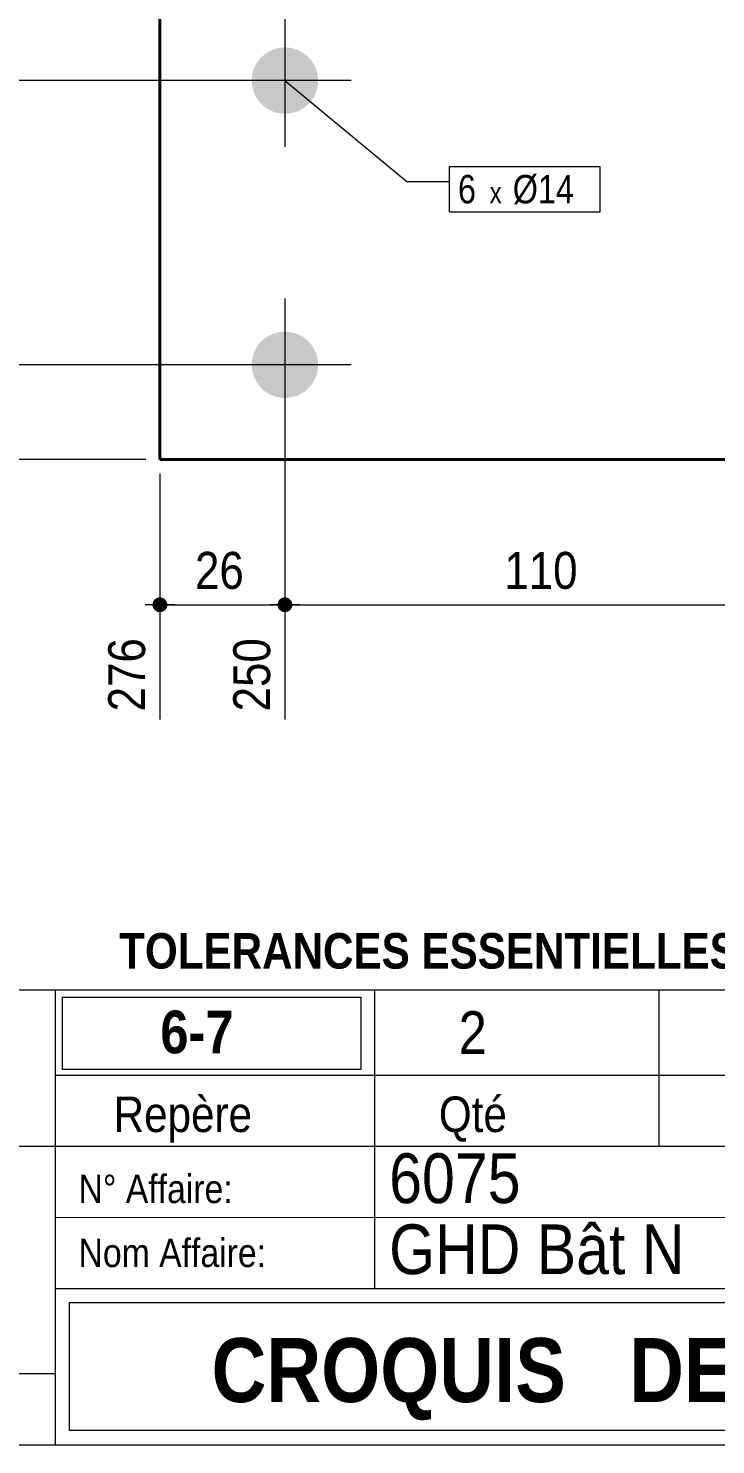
# Model space of a CAD drawing. Header units: millimetres. Extents: x 2 to 287, y 5 to 195.
# Drawn here: x 90.1 to 138.5, y 5 to 104.7 of the extents above; entities that cross this region are included whole.
import ezdxf

# ---------------------------------------------------------------- set-up
doc = ezdxf.new("R2010")
doc.units = ezdxf.units.MM
for name, color, linetype, lineweight in [('Autre type objet', 1, 'Continuous', 0), ('Boulon', 7, 'Continuous', 0), ('Cotation', 7, 'Continuous', 0), ('Désignation boulon', 3, 'Continuous', 0), ('Feuille dessin', 5, 'Continuous', 0), ('Piece', 2, 'Continuous', 0)]:
    doc.layers.add(name, color=color, linetype=linetype, lineweight=lineweight)
doc.styles.add('ARIAL', font='ARIAL.TTF')
doc.styles.add('ARIAL_BOLD', font='ARIALBD.TTF')
doc.styles.add('ARIAL_NARROW', font='ARIAL.TTF')
doc.styles.add('COMIC_SANS_MS', font='COMIC.TTF')

# ---------------------------------------------------------------- blocks, each defined once
blk = doc.blocks.new('*A2')
at = {"layer": 'Boulon'}
for points in [[(105.832, 101.045), (105.835, 101.102), (105.838, 101.159), (105.843, 101.216), (105.849, 101.273), (105.857, 101.33), (105.866, 101.386), (105.877, 101.443), (105.888, 101.499), (105.902, 101.554), (105.916, 101.61), (105.932, 101.665), (105.95, 101.719), (105.968, 101.774), (105.988, 101.827), (106.009, 101.88), (106.032, 101.933), (106.056, 101.985), (106.081, 102.037), (106.107, 102.087), (106.135, 102.138), (106.164, 102.187), (106.194, 102.236), (106.225, 102.284), (106.257, 102.331), (106.291, 102.377), (106.326, 102.423), (106.361, 102.468), (106.398, 102.512), (106.436, 102.554), (106.475, 102.596), (106.515, 102.637), (106.556, 102.677), (106.598, 102.716), (106.641, 102.754), (106.685, 102.791), (106.73, 102.827), (106.775, 102.862), (106.822, 102.895), (106.869, 102.928), (106.917, 102.959), (106.966, 102.989), (107.015, 103.018), (107.065, 103.045), (107.116, 103.072), (107.167, 103.097), (107.22, 103.121), (107.272, 103.143), (107.325, 103.164), (107.379, 103.184), (107.433, 103.203), (107.488, 103.22), (107.543, 103.236), (107.598, 103.251), (107.654, 103.264), (107.71, 103.276), (107.766, 103.286), (107.823, 103.296), (107.879, 103.303), (107.936, 103.31), (107.993, 103.315), (108.051, 103.318), (108.108, 103.32), (108.165, 103.321), (108.222, 103.32), (108.28, 103.318), (108.337, 103.315), (108.394, 103.31), (108.451, 103.303), (108.507, 103.296), (108.564, 103.286), (108.62, 103.276), (108.676, 103.264), (108.732, 103.251), (108.787, 103.236), (108.842, 103.22), (108.897, 103.203), (108.951, 103.184), (109.005, 103.164), (109.058, 103.143), (109.111, 103.121), (109.163, 103.097), (109.214, 103.072), (109.265, 103.045), (109.315, 103.018), (109.365, 102.989), (109.413, 102.959), (109.461, 102.928), (109.509, 102.895), (109.555, 102.862), (109.601, 102.827), (109.645, 102.791), (109.689, 102.754), (109.732, 102.716), (109.774, 102.677), (109.815, 102.637), (109.855, 102.596), (109.894, 102.554), (109.932, 102.512), (109.969, 102.468), (110.005, 102.423), (110.039, 102.377), (110.073, 102.331), (110.105, 102.284), (110.136, 102.236), (110.166, 102.187), (110.195, 102.138), (110.223, 102.087), (110.249, 102.037), (110.274, 101.985), (110.298, 101.933), (110.321, 101.88), (110.342, 101.827), (110.362, 101.774), (110.381, 101.719), (110.398, 101.665), (110.414, 101.61), (110.428, 101.554), (110.442, 101.499), (110.454, 101.443), (110.464, 101.386), (110.473, 101.33), (110.481, 101.273), (110.487, 101.216), (110.492, 101.159), (110.496, 101.102), (110.498, 101.045), (110.498, 100.987), (110.498, 100.93), (110.496, 100.873), (110.492, 100.816), (110.487, 100.759), (110.481, 100.702), (110.473, 100.645), (110.464, 100.589), (110.454, 100.532), (110.442, 100.476), (110.428, 100.421), (110.414, 100.365), (110.398, 100.31), (110.381, 100.256), (110.362, 100.201), (110.342, 100.148), (110.321, 100.095), (110.298, 100.042), (110.274, 99.99), (110.249, 99.938), (110.223, 99.888), (110.195, 99.837), (110.166, 99.788), (110.136, 99.739), (110.105, 99.691), (110.073, 99.644), (110.039, 99.598), (110.005, 99.552), (109.969, 99.507), (109.932, 99.463), (109.894, 99.421), (109.855, 99.379), (109.815, 99.338), (109.774, 99.298), (109.732, 99.259), (109.689, 99.221), (109.645, 99.184), (109.601, 99.148), (109.555, 99.113), (109.509, 99.08), (109.461, 99.047), (109.413, 99.016), (109.365, 98.986), (109.315, 98.957), (109.265, 98.93), (109.214, 98.903), (109.163, 98.878), (109.111, 98.854), (109.058, 98.832), (109.005, 98.811), (108.951, 98.791), (108.897, 98.772), (108.842, 98.755), (108.787, 98.739), (108.732, 98.724), (108.676, 98.711), (108.62, 98.699), (108.564, 98.689), (108.507, 98.679), (108.451, 98.672), (108.394, 98.665), (108.337, 98.66), (108.28, 98.657), (108.222, 98.655), (108.165, 98.654), (108.108, 98.655), (108.051, 98.657), (107.993, 98.66), (107.936, 98.665), (107.879, 98.672), (107.823, 98.679), (107.766, 98.689), (107.71, 98.699), (107.654, 98.711), (107.598, 98.724), (107.543, 98.739), (107.488, 98.755), (107.433, 98.772), (107.379, 98.791), (107.325, 98.811), (107.272, 98.832), (107.22, 98.854), (107.167, 98.878), (107.116, 98.903), (107.065, 98.93), (107.015, 98.957), (106.966, 98.986), (106.917, 99.016), (106.869, 99.047), (106.822, 99.08), (106.775, 99.113), (106.73, 99.148), (106.685, 99.184), (106.641, 99.221), (106.598, 99.259), (106.556, 99.298), (106.515, 99.338), (106.475, 99.379), (106.436, 99.421), (106.398, 99.463), (106.361, 99.507), (106.326, 99.552), (106.291, 99.598), (106.257, 99.644), (106.225, 99.691), (106.194, 99.739), (106.164, 99.788), (106.135, 99.837), (106.107, 99.888), (106.081, 99.938), (106.056, 99.99), (106.032, 100.042), (106.009, 100.095), (105.988, 100.148), (105.968, 100.201), (105.95, 100.256), (105.932, 100.31), (105.916, 100.365), (105.902, 100.421), (105.888, 100.476), (105.877, 100.532), (105.866, 100.589), (105.857, 100.645), (105.849, 100.702), (105.843, 100.759), (105.838, 100.816), (105.835, 100.873), (105.832, 100.93), (105.832, 100.987)], [(105.832, 81.045), (105.835, 81.102), (105.838, 81.159), (105.843, 81.216), (105.849, 81.273), (105.857, 81.33), (105.866, 81.386), (105.877, 81.443), (105.888, 81.499), (105.902, 81.554), (105.916, 81.61), (105.932, 81.665), (105.95, 81.719), (105.968, 81.774), (105.988, 81.827), (106.009, 81.88), (106.032, 81.933), (106.056, 81.985), (106.081, 82.037), (106.107, 82.087), (106.135, 82.138), (106.164, 82.187), (106.194, 82.236), (106.225, 82.284), (106.257, 82.331), (106.291, 82.377), (106.326, 82.423), (106.361, 82.468), (106.398, 82.512), (106.436, 82.554), (106.475, 82.596), (106.515, 82.637), (106.556, 82.677), (106.598, 82.716), (106.641, 82.754), (106.685, 82.791), (106.73, 82.827), (106.775, 82.862), (106.822, 82.895), (106.869, 82.928), (106.917, 82.959), (106.966, 82.989), (107.015, 83.018), (107.065, 83.045), (107.116, 83.072), (107.167, 83.097), (107.22, 83.121), (107.272, 83.143), (107.325, 83.164), (107.379, 83.184), (107.433, 83.203), (107.488, 83.22), (107.543, 83.236), (107.598, 83.251), (107.654, 83.264), (107.71, 83.276), (107.766, 83.286), (107.823, 83.296), (107.879, 83.303), (107.936, 83.31), (107.993, 83.315), (108.051, 83.318), (108.108, 83.32), (108.165, 83.321), (108.222, 83.32), (108.28, 83.318), (108.337, 83.315), (108.394, 83.31), (108.451, 83.303), (108.507, 83.296), (108.564, 83.286), (108.62, 83.276), (108.676, 83.264), (108.732, 83.251), (108.787, 83.236), (108.842, 83.22), (108.897, 83.203), (108.951, 83.184), (109.005, 83.164), (109.058, 83.143), (109.111, 83.121), (109.163, 83.097), (109.214, 83.072), (109.265, 83.045), (109.315, 83.018), (109.365, 82.989), (109.413, 82.959), (109.461, 82.928), (109.509, 82.895), (109.555, 82.862), (109.601, 82.827), (109.645, 82.791), (109.689, 82.754), (109.732, 82.716), (109.774, 82.677), (109.815, 82.637), (109.855, 82.596), (109.894, 82.554), (109.932, 82.512), (109.969, 82.468), (110.005, 82.423), (110.039, 82.377), (110.073, 82.331), (110.105, 82.284), (110.136, 82.236), (110.166, 82.187), (110.195, 82.138), (110.223, 82.087), (110.249, 82.037), (110.274, 81.985), (110.298, 81.933), (110.321, 81.88), (110.342, 81.827), (110.362, 81.774), (110.381, 81.719), (110.398, 81.665), (110.414, 81.61), (110.428, 81.554), (110.442, 81.499), (110.454, 81.443), (110.464, 81.386), (110.473, 81.33), (110.481, 81.273), (110.487, 81.216), (110.492, 81.159), (110.496, 81.102), (110.498, 81.045), (110.498, 80.987), (110.498, 80.93), (110.496, 80.873), (110.492, 80.816), (110.487, 80.759), (110.481, 80.702), (110.473, 80.645), (110.464, 80.589), (110.454, 80.532), (110.442, 80.476), (110.428, 80.421), (110.414, 80.365), (110.398, 80.31), (110.381, 80.256), (110.362, 80.201), (110.342, 80.148), (110.321, 80.095), (110.298, 80.042), (110.274, 79.99), (110.249, 79.938), (110.223, 79.888), (110.195, 79.837), (110.166, 79.788), (110.136, 79.739), (110.105, 79.691), (110.073, 79.644), (110.039, 79.598), (110.005, 79.552), (109.969, 79.507), (109.932, 79.463), (109.894, 79.421), (109.855, 79.379), (109.815, 79.338), (109.774, 79.298), (109.732, 79.259), (109.689, 79.221), (109.645, 79.184), (109.601, 79.148), (109.555, 79.113), (109.509, 79.08), (109.461, 79.047), (109.413, 79.016), (109.365, 78.986), (109.315, 78.957), (109.265, 78.93), (109.214, 78.903), (109.163, 78.878), (109.111, 78.854), (109.058, 78.832), (109.005, 78.811), (108.951, 78.791), (108.897, 78.772), (108.842, 78.755), (108.787, 78.739), (108.732, 78.724), (108.676, 78.711), (108.62, 78.699), (108.564, 78.689), (108.507, 78.679), (108.451, 78.672), (108.394, 78.665), (108.337, 78.66), (108.28, 78.657), (108.222, 78.655), (108.165, 78.654), (108.108, 78.655), (108.051, 78.657), (107.993, 78.66), (107.936, 78.665), (107.879, 78.672), (107.823, 78.679), (107.766, 78.689), (107.71, 78.699), (107.654, 78.711), (107.598, 78.724), (107.543, 78.739), (107.488, 78.755), (107.433, 78.772), (107.379, 78.791), (107.325, 78.811), (107.272, 78.832), (107.22, 78.854), (107.167, 78.878), (107.116, 78.903), (107.065, 78.93), (107.015, 78.957), (106.966, 78.986), (106.917, 79.016), (106.869, 79.047), (106.822, 79.08), (106.775, 79.113), (106.73, 79.148), (106.685, 79.184), (106.641, 79.221), (106.598, 79.259), (106.556, 79.298), (106.515, 79.338), (106.475, 79.379), (106.436, 79.421), (106.398, 79.463), (106.361, 79.507), (106.326, 79.552), (106.291, 79.598), (106.257, 79.644), (106.225, 79.691), (106.194, 79.739), (106.164, 79.788), (106.135, 79.837), (106.107, 79.888), (106.081, 79.938), (106.056, 79.99), (106.032, 80.042), (106.009, 80.095), (105.988, 80.148), (105.968, 80.201), (105.95, 80.256), (105.932, 80.31), (105.916, 80.365), (105.902, 80.421), (105.888, 80.476), (105.877, 80.532), (105.866, 80.589), (105.857, 80.645), (105.849, 80.702), (105.843, 80.759), (105.838, 80.816), (105.835, 80.873), (105.832, 80.93), (105.832, 80.987)]]:
    blk.add_hatch(color=256, dxfattribs=at).paths.add_polyline_path(points, flags=17)
at = {"layer": 'Boulon', "linetype": 'Continuous', "lineweight": 0}
for p, q in [((108.165, 105.654), (108.165, 96.321)), ((112.832, 100.987), (103.498, 100.987)), ((108.165, 85.654), (108.165, 76.321)), ((112.832, 80.987), (103.498, 80.987))]:
    blk.add_line(p, q, dxfattribs=at)
blk = doc.blocks.new('*A3')
at = {"layer": 'Piece', "color": 2, "linetype": 'Continuous', "lineweight": 40}
for p, q in [((99.366297, 129.509452), (99.366297, 74.321749)), ((99.366297, 74.321749), (191.498418, 74.321749))]:
    blk.add_line(p, q, dxfattribs=at)
blk = doc.blocks.new('*A4')
at = {"layer": 'Feuille dessin', "linetype": 'Continuous', "lineweight": 0}
blk.add_line((5, 5), (282, 5), dxfattribs=at)
blk = doc.blocks.new('*A5')
at = {"layer": 'Autre type objet', "linetype": 'Continuous', "lineweight": 0}
for p, q in [((56, 37), (92, 37)), ((56, 37), (56, 10)), ((92, 37), (92, 10)), ((56, 26), (92, 26)), ((56, 10), (92, 10)), ((56, 5), (56, 10)), ((64, 5), (64, 10)), ((56, 5), (64, 5))]:
    blk.add_line(p, q, dxfattribs=at)
at = {"layer": 'Autre type objet', "width": 0.85}
for s, height, style, p in [('CLASSE EXECUTION', 2.5, 'ARIAL', (57, 32.5)), ('EXC2', 3.5, 'ARIAL_BOLD', (77, 28)), ('EN 1090-2', 2.5, 'ARIAL', (58, 28)), ('Nota:', 2.5, 'ARIAL', (57, 22)), ('Perçage Ø', 2.5, 'ARIAL', (57, 11)), ('14', 3.5, 'ARIAL_NARROW', (58.014234, 6))]:
    blk.add_text(s, height=height, dxfattribs=dict(at, style=style)).set_placement(p)
blk = doc.blocks.new('*A7')
at = {"layer": 'Autre type objet', "linetype": 'Continuous', "lineweight": 0}
for p, q in [((92, 37), (282, 37)), ((92, 37), (92, 31)), ((114.5, 31), (114.5, 37)), ((134.5, 31), (134.5, 37)), ((92.51953, 36.5), (113.5, 36.5)), ((92.51953, 31.394341), (92.51953, 36.5)), ((113.5, 36.5), (113.5, 31.394341)), ((92, 31), (282, 31)), ((92, 31), (92, 5)), ((113.5, 31.394341), (92.51953, 31.394341)), ((114.5, 16), (114.5, 31)), ((134.5, 26), (134.5, 31)), ((92, 26), (282, 26)), ((92, 21), (241.327069, 20.935451)), ((92, 16), (181, 16)), ((93, 15), (180, 15)), ((93, 6), (93, 15)), ((180, 6), (93, 6)), ((92, 5), (282, 5))]:
    blk.add_line(p, q, dxfattribs=at)
at = {"layer": 'Autre type objet', "width": 0.85}
for s, height, style, p in [('TOLERANCES ESSENTIELLES CONFORMES A LA NORME 1090-1', 2.5, 'ARIAL_BOLD', (96.5, 38.5)), ('6-7', 3, 'ARIAL_BOLD', (99.398273, 32.540141)), ('2', 3, 'ARIAL', (120.389893, 32.5)), ('Repère', 2.5, 'ARIAL', (96.112978, 27)), ('Qté', 2.5, 'ARIAL', (119, 27)), ('6075', 3.5, 'ARIAL', (115.5, 22)), ('N° Affaire:', 2, 'ARIAL', (93.640566, 22)), ('GHD Bât N', 3.5, 'ARIAL', (115.5, 17)), ('Nom Affaire:', 2, 'ARIAL', (93.640566, 17.5)), ('CROQUIS   DE  DEBIT', 4.5, 'ARIAL_BOLD', (103, 8))]:
    blk.add_text(s, height=height, dxfattribs=dict(at, style=style)).set_placement(p)
blk = doc.blocks.new('*A12')
at = {"layer": 'Cotation', "linetype": 'Continuous', "lineweight": 0}
for p, q in [((107.165, 80.987), (61.405, 80.987)), ((98.366, 74.322), (57.765, 74.322))]:
    blk.add_line(p, q, dxfattribs=at)
blk = doc.blocks.new('*A13')
at = {"layer": 'Cotation'}
for points in [[(69.459, 100.468), (69.433, 100.47), (69.408, 100.473), (69.383, 100.477), (69.358, 100.483), (69.333, 100.49), (69.309, 100.498), (69.285, 100.507), (69.262, 100.517), (69.239, 100.529), (69.217, 100.541), (69.195, 100.555), (69.174, 100.57), (69.154, 100.586), (69.135, 100.602), (69.117, 100.62), (69.099, 100.638), (69.082, 100.658), (69.067, 100.678), (69.052, 100.699), (69.038, 100.72), (69.026, 100.742), (69.014, 100.765), (69.004, 100.789), (68.995, 100.812), (68.987, 100.837), (68.98, 100.861), (68.974, 100.886), (68.97, 100.911), (68.967, 100.937), (68.965, 100.962), (68.964, 100.987), (68.965, 101.013), (68.967, 101.038), (68.97, 101.064), (68.974, 101.089), (68.98, 101.114), (68.987, 101.138), (68.995, 101.163), (69.004, 101.186), (69.014, 101.21), (69.026, 101.233), (69.038, 101.255), (69.052, 101.276), (69.067, 101.297), (69.082, 101.317), (69.099, 101.337), (69.117, 101.355), (69.135, 101.373), (69.154, 101.389), (69.174, 101.405), (69.195, 101.42), (69.217, 101.434), (69.239, 101.446), (69.262, 101.458), (69.285, 101.468), (69.309, 101.477), (69.333, 101.485), (69.358, 101.492), (69.383, 101.498), (69.408, 101.502), (69.433, 101.505), (69.459, 101.507), (69.484, 101.507), (69.51, 101.507), (69.535, 101.505), (69.561, 101.502), (69.586, 101.498), (69.611, 101.492), (69.635, 101.485), (69.659, 101.477), (69.683, 101.468), (69.707, 101.458), (69.729, 101.446), (69.752, 101.434), (69.773, 101.42), (69.794, 101.405), (69.814, 101.389), (69.833, 101.373), (69.852, 101.355), (69.87, 101.337), (69.886, 101.317), (69.902, 101.297), (69.917, 101.276), (69.93, 101.255), (69.943, 101.233), (69.954, 101.21), (69.965, 101.186), (69.974, 101.163), (69.982, 101.138), (69.989, 101.114), (69.994, 101.089), (69.999, 101.064), (70.002, 101.038), (70.004, 101.013), (70.004, 100.987), (70.004, 100.962), (70.002, 100.937), (69.999, 100.911), (69.994, 100.886), (69.989, 100.861), (69.982, 100.837), (69.974, 100.812), (69.965, 100.789), (69.954, 100.765), (69.943, 100.742), (69.93, 100.72), (69.917, 100.699), (69.902, 100.678), (69.886, 100.658), (69.87, 100.638), (69.852, 100.62), (69.833, 100.602), (69.814, 100.586), (69.794, 100.57), (69.773, 100.555), (69.752, 100.541), (69.729, 100.529), (69.707, 100.517), (69.683, 100.507), (69.659, 100.498), (69.635, 100.49), (69.611, 100.483), (69.586, 100.477), (69.561, 100.473), (69.535, 100.47), (69.51, 100.468), (69.484, 100.467)], [(69.459, 80.468), (69.433, 80.47), (69.408, 80.473), (69.383, 80.477), (69.358, 80.483), (69.333, 80.49), (69.309, 80.498), (69.285, 80.507), (69.262, 80.517), (69.239, 80.529), (69.217, 80.541), (69.195, 80.555), (69.174, 80.57), (69.154, 80.586), (69.135, 80.602), (69.117, 80.62), (69.099, 80.638), (69.082, 80.658), (69.067, 80.678), (69.052, 80.699), (69.038, 80.72), (69.026, 80.742), (69.014, 80.765), (69.004, 80.789), (68.995, 80.812), (68.987, 80.837), (68.98, 80.861), (68.974, 80.886), (68.97, 80.911), (68.967, 80.937), (68.965, 80.962), (68.964, 80.987), (68.965, 81.013), (68.967, 81.038), (68.97, 81.064), (68.974, 81.089), (68.98, 81.114), (68.987, 81.138), (68.995, 81.163), (69.004, 81.186), (69.014, 81.21), (69.026, 81.233), (69.038, 81.255), (69.052, 81.276), (69.067, 81.297), (69.082, 81.317), (69.099, 81.337), (69.117, 81.355), (69.135, 81.373), (69.154, 81.389), (69.174, 81.405), (69.195, 81.42), (69.217, 81.434), (69.239, 81.446), (69.262, 81.458), (69.285, 81.468), (69.309, 81.477), (69.333, 81.485), (69.358, 81.492), (69.383, 81.498), (69.408, 81.502), (69.433, 81.505), (69.459, 81.507), (69.484, 81.507), (69.51, 81.507), (69.535, 81.505), (69.561, 81.502), (69.586, 81.498), (69.611, 81.492), (69.635, 81.485), (69.659, 81.477), (69.683, 81.468), (69.707, 81.458), (69.729, 81.446), (69.752, 81.434), (69.773, 81.42), (69.794, 81.405), (69.814, 81.389), (69.833, 81.373), (69.852, 81.355), (69.87, 81.337), (69.886, 81.317), (69.902, 81.297), (69.917, 81.276), (69.93, 81.255), (69.943, 81.233), (69.954, 81.21), (69.965, 81.186), (69.974, 81.163), (69.982, 81.138), (69.989, 81.114), (69.994, 81.089), (69.999, 81.064), (70.002, 81.038), (70.004, 81.013), (70.004, 80.987), (70.004, 80.962), (70.002, 80.937), (69.999, 80.911), (69.994, 80.886), (69.989, 80.861), (69.982, 80.837), (69.974, 80.812), (69.965, 80.789), (69.954, 80.765), (69.943, 80.742), (69.93, 80.72), (69.917, 80.699), (69.902, 80.678), (69.886, 80.658), (69.87, 80.638), (69.852, 80.62), (69.833, 80.602), (69.814, 80.586), (69.794, 80.57), (69.773, 80.555), (69.752, 80.541), (69.729, 80.529), (69.707, 80.517), (69.683, 80.507), (69.659, 80.498), (69.635, 80.49), (69.611, 80.483), (69.586, 80.477), (69.561, 80.473), (69.535, 80.47), (69.51, 80.468), (69.484, 80.467)]]:
    blk.add_hatch(color=256, dxfattribs=at).paths.add_polyline_path(points, flags=17)
at = {"layer": 'Cotation', "linetype": 'Continuous', "lineweight": 0}
for p, q in [((69.484, 102.027), (69.484, 99.947)), ((69.484, 100.987), (69.484, 102.027)), ((107.165, 100.987), (61.405, 100.987)), ((68.444, 100.987), (70.524, 100.987)), ((69.484, 80.987), (69.484, 100.987)), ((69.484, 82.027), (69.484, 79.947)), ((107.165, 80.987), (61.405, 80.987)), ((68.444, 80.987), (70.524, 80.987)), ((69.484, 80.987), (69.484, 79.947))]:
    blk.add_line(p, q, dxfattribs=at)
at = {"layer": 'Cotation'}
for p in [(69.484, 100.987), (69.484, 80.987)]:
    blk.add_point(p, dxfattribs=at)
at = {"layer": 'Cotation', "style": 'ARIAL', "width": 0.85}
blk.add_text('129', height=2.6, dxfattribs=at).set_placement((61.982, 102.027))
blk.add_text('60', height=2.6, rotation=90.00021, dxfattribs=at).set_placement((68.364, 89.059))
blk = doc.blocks.new('*A14')
at = {"layer": 'Cotation', "linetype": 'Continuous', "lineweight": 0}
blk.add_line((107.165, 100.987), (61.405, 100.987), dxfattribs=at)
blk = doc.blocks.new('*A21')
at = {"layer": 'Cotation'}
for points in [[(99.341, 63.584), (99.315, 63.586), (99.29, 63.589), (99.265, 63.593), (99.24, 63.599), (99.215, 63.606), (99.191, 63.614), (99.167, 63.623), (99.144, 63.633), (99.121, 63.645), (99.099, 63.657), (99.077, 63.671), (99.057, 63.686), (99.036, 63.701), (99.017, 63.718), (98.999, 63.736), (98.981, 63.754), (98.964, 63.773), (98.949, 63.794), (98.934, 63.814), (98.92, 63.836), (98.908, 63.858), (98.896, 63.881), (98.886, 63.904), (98.877, 63.928), (98.869, 63.952), (98.862, 63.977), (98.856, 64.002), (98.852, 64.027), (98.849, 64.052), (98.847, 64.078), (98.846, 64.103), (98.847, 64.129), (98.849, 64.154), (98.852, 64.18), (98.856, 64.205), (98.862, 64.23), (98.869, 64.254), (98.877, 64.279), (98.886, 64.302), (98.896, 64.326), (98.908, 64.348), (98.92, 64.371), (98.934, 64.392), (98.949, 64.413), (98.964, 64.433), (98.981, 64.453), (98.999, 64.471), (99.017, 64.489), (99.036, 64.505), (99.057, 64.521), (99.077, 64.536), (99.099, 64.549), (99.121, 64.562), (99.144, 64.573), (99.167, 64.584), (99.191, 64.593), (99.215, 64.601), (99.24, 64.608), (99.265, 64.613), (99.29, 64.618), (99.315, 64.621), (99.341, 64.623), (99.366, 64.623), (99.392, 64.623), (99.417, 64.621), (99.443, 64.618), (99.468, 64.613), (99.493, 64.608), (99.517, 64.601), (99.541, 64.593), (99.565, 64.584), (99.589, 64.573), (99.611, 64.562), (99.634, 64.549), (99.655, 64.536), (99.676, 64.521), (99.696, 64.505), (99.716, 64.489), (99.734, 64.471), (99.752, 64.453), (99.768, 64.433), (99.784, 64.413), (99.799, 64.392), (99.812, 64.371), (99.825, 64.348), (99.836, 64.326), (99.847, 64.302), (99.856, 64.279), (99.864, 64.254), (99.871, 64.23), (99.876, 64.205), (99.881, 64.18), (99.884, 64.154), (99.886, 64.129), (99.886, 64.103), (99.886, 64.078), (99.884, 64.052), (99.881, 64.027), (99.876, 64.002), (99.871, 63.977), (99.864, 63.952), (99.856, 63.928), (99.847, 63.904), (99.836, 63.881), (99.825, 63.858), (99.812, 63.836), (99.799, 63.814), (99.784, 63.794), (99.768, 63.773), (99.752, 63.754), (99.734, 63.736), (99.716, 63.718), (99.696, 63.701), (99.676, 63.686), (99.655, 63.671), (99.634, 63.657), (99.611, 63.645), (99.589, 63.633), (99.565, 63.623), (99.541, 63.614), (99.517, 63.606), (99.493, 63.599), (99.468, 63.593), (99.443, 63.589), (99.417, 63.586), (99.392, 63.584), (99.366, 63.583)], [(108.14, 63.584), (108.114, 63.586), (108.089, 63.589), (108.064, 63.593), (108.039, 63.599), (108.014, 63.606), (107.99, 63.614), (107.966, 63.623), (107.943, 63.633), (107.92, 63.645), (107.898, 63.657), (107.876, 63.671), (107.855, 63.686), (107.835, 63.701), (107.816, 63.718), (107.797, 63.736), (107.78, 63.754), (107.763, 63.773), (107.747, 63.794), (107.733, 63.814), (107.719, 63.836), (107.706, 63.858), (107.695, 63.881), (107.685, 63.904), (107.675, 63.928), (107.667, 63.952), (107.661, 63.977), (107.655, 64.002), (107.651, 64.027), (107.648, 64.052), (107.646, 64.078), (107.645, 64.103), (107.646, 64.129), (107.648, 64.154), (107.651, 64.18), (107.655, 64.205), (107.661, 64.23), (107.667, 64.254), (107.675, 64.279), (107.685, 64.302), (107.695, 64.326), (107.706, 64.348), (107.719, 64.371), (107.733, 64.392), (107.747, 64.413), (107.763, 64.433), (107.78, 64.453), (107.797, 64.471), (107.816, 64.489), (107.835, 64.505), (107.855, 64.521), (107.876, 64.536), (107.898, 64.549), (107.92, 64.562), (107.943, 64.573), (107.966, 64.584), (107.99, 64.593), (108.014, 64.601), (108.039, 64.608), (108.064, 64.613), (108.089, 64.618), (108.114, 64.621), (108.14, 64.623), (108.165, 64.623), (108.191, 64.623), (108.216, 64.621), (108.241, 64.618), (108.267, 64.613), (108.291, 64.608), (108.316, 64.601), (108.34, 64.593), (108.364, 64.584), (108.387, 64.573), (108.41, 64.562), (108.432, 64.549), (108.454, 64.536), (108.475, 64.521), (108.495, 64.505), (108.514, 64.489), (108.533, 64.471), (108.55, 64.453), (108.567, 64.433), (108.583, 64.413), (108.597, 64.392), (108.611, 64.371), (108.624, 64.348), (108.635, 64.326), (108.646, 64.302), (108.655, 64.279), (108.663, 64.254), (108.67, 64.23), (108.675, 64.205), (108.679, 64.18), (108.683, 64.154), (108.684, 64.129), (108.685, 64.103), (108.684, 64.078), (108.683, 64.052), (108.679, 64.027), (108.675, 64.002), (108.67, 63.977), (108.663, 63.952), (108.655, 63.928), (108.646, 63.904), (108.635, 63.881), (108.624, 63.858), (108.611, 63.836), (108.597, 63.814), (108.583, 63.794), (108.567, 63.773), (108.55, 63.754), (108.533, 63.736), (108.514, 63.718), (108.495, 63.701), (108.475, 63.686), (108.454, 63.671), (108.432, 63.657), (108.41, 63.645), (108.387, 63.633), (108.364, 63.623), (108.34, 63.614), (108.316, 63.606), (108.291, 63.599), (108.267, 63.593), (108.241, 63.589), (108.216, 63.586), (108.191, 63.584), (108.165, 63.583)]]:
    blk.add_hatch(color=256, dxfattribs=at).paths.add_polyline_path(points, flags=17)
at = {"layer": 'Cotation', "linetype": 'Continuous', "lineweight": 0}
for p, q in [((108.165, 79.987), (108.165, 56.024)), ((99.366, 73.322), (99.366, 56.024)), ((99.366, 65.143), (99.366, 63.063)), ((108.165, 65.143), (108.165, 63.063)), ((100.406, 64.103), (98.326, 64.103)), ((99.366, 64.103), (98.326, 64.103)), ((99.366, 64.103), (108.165, 64.103)), ((109.205, 64.103), (107.125, 64.103)), ((108.165, 64.103), (109.205, 64.103))]:
    blk.add_line(p, q, dxfattribs=at)
at = {"layer": 'Cotation'}
for p in [(99.366, 64.103), (108.165, 64.103)]:
    blk.add_point(p, dxfattribs=at)
at = {"layer": 'Cotation', "style": 'ARIAL', "width": 0.85}
blk.add_text('26', height=2.6, dxfattribs=at).set_placement((101.837, 65.223))
for s, p in [('276', (98.326, 56.601)), ('250', (107.125, 56.601))]:
    blk.add_text(s, height=2.6, rotation=90.00021, dxfattribs=at).set_placement(p)
blk = doc.blocks.new('*A22')
at = {"layer": 'Cotation'}
for points in [[(108.14, 63.584), (108.114, 63.586), (108.089, 63.589), (108.064, 63.593), (108.039, 63.599), (108.014, 63.606), (107.99, 63.614), (107.966, 63.623), (107.943, 63.633), (107.92, 63.645), (107.898, 63.657), (107.876, 63.671), (107.855, 63.686), (107.835, 63.701), (107.816, 63.718), (107.797, 63.736), (107.78, 63.754), (107.763, 63.773), (107.747, 63.794), (107.733, 63.814), (107.719, 63.836), (107.706, 63.858), (107.695, 63.881), (107.685, 63.904), (107.675, 63.928), (107.667, 63.952), (107.661, 63.977), (107.655, 64.002), (107.651, 64.027), (107.648, 64.052), (107.646, 64.078), (107.645, 64.103), (107.646, 64.129), (107.648, 64.154), (107.651, 64.18), (107.655, 64.205), (107.661, 64.23), (107.667, 64.254), (107.675, 64.279), (107.685, 64.302), (107.695, 64.326), (107.706, 64.348), (107.719, 64.371), (107.733, 64.392), (107.747, 64.413), (107.763, 64.433), (107.78, 64.453), (107.797, 64.471), (107.816, 64.489), (107.835, 64.505), (107.855, 64.521), (107.876, 64.536), (107.898, 64.549), (107.92, 64.562), (107.943, 64.573), (107.966, 64.584), (107.99, 64.593), (108.014, 64.601), (108.039, 64.608), (108.064, 64.613), (108.089, 64.618), (108.114, 64.621), (108.14, 64.623), (108.165, 64.623), (108.191, 64.623), (108.216, 64.621), (108.241, 64.618), (108.267, 64.613), (108.291, 64.608), (108.316, 64.601), (108.34, 64.593), (108.364, 64.584), (108.387, 64.573), (108.41, 64.562), (108.432, 64.549), (108.454, 64.536), (108.475, 64.521), (108.495, 64.505), (108.514, 64.489), (108.533, 64.471), (108.55, 64.453), (108.567, 64.433), (108.583, 64.413), (108.597, 64.392), (108.611, 64.371), (108.624, 64.348), (108.635, 64.326), (108.646, 64.302), (108.655, 64.279), (108.663, 64.254), (108.67, 64.23), (108.675, 64.205), (108.679, 64.18), (108.683, 64.154), (108.684, 64.129), (108.685, 64.103), (108.684, 64.078), (108.683, 64.052), (108.679, 64.027), (108.675, 64.002), (108.67, 63.977), (108.663, 63.952), (108.655, 63.928), (108.646, 63.904), (108.635, 63.881), (108.624, 63.858), (108.611, 63.836), (108.597, 63.814), (108.583, 63.794), (108.567, 63.773), (108.55, 63.754), (108.533, 63.736), (108.514, 63.718), (108.495, 63.701), (108.475, 63.686), (108.454, 63.671), (108.432, 63.657), (108.41, 63.645), (108.387, 63.633), (108.364, 63.623), (108.34, 63.614), (108.316, 63.606), (108.291, 63.599), (108.267, 63.593), (108.241, 63.589), (108.216, 63.586), (108.191, 63.584), (108.165, 63.583)], [(144.806, 63.584), (144.781, 63.586), (144.755, 63.589), (144.73, 63.593), (144.705, 63.599), (144.681, 63.606), (144.657, 63.614), (144.633, 63.623), (144.609, 63.633), (144.587, 63.645), (144.564, 63.657), (144.543, 63.671), (144.522, 63.686), (144.502, 63.701), (144.483, 63.718), (144.464, 63.736), (144.446, 63.754), (144.43, 63.773), (144.414, 63.794), (144.399, 63.814), (144.386, 63.836), (144.373, 63.858), (144.362, 63.881), (144.351, 63.904), (144.342, 63.928), (144.334, 63.952), (144.327, 63.977), (144.322, 64.002), (144.317, 64.027), (144.314, 64.052), (144.312, 64.078), (144.312, 64.103), (144.312, 64.129), (144.314, 64.154), (144.317, 64.18), (144.322, 64.205), (144.327, 64.23), (144.334, 64.254), (144.342, 64.279), (144.351, 64.302), (144.362, 64.326), (144.373, 64.348), (144.386, 64.371), (144.399, 64.392), (144.414, 64.413), (144.43, 64.433), (144.446, 64.453), (144.464, 64.471), (144.483, 64.489), (144.502, 64.505), (144.522, 64.521), (144.543, 64.536), (144.564, 64.549), (144.587, 64.562), (144.609, 64.573), (144.633, 64.584), (144.657, 64.593), (144.681, 64.601), (144.705, 64.608), (144.73, 64.613), (144.755, 64.618), (144.781, 64.621), (144.806, 64.623), (144.832, 64.623), (144.857, 64.623), (144.883, 64.621), (144.908, 64.618), (144.933, 64.613), (144.958, 64.608), (144.983, 64.601), (145.007, 64.593), (145.031, 64.584), (145.054, 64.573), (145.077, 64.562), (145.099, 64.549), (145.121, 64.536), (145.142, 64.521), (145.162, 64.505), (145.181, 64.489), (145.199, 64.471), (145.217, 64.453), (145.234, 64.433), (145.249, 64.413), (145.264, 64.392), (145.278, 64.371), (145.29, 64.348), (145.302, 64.326), (145.312, 64.302), (145.321, 64.279), (145.329, 64.254), (145.336, 64.23), (145.342, 64.205), (145.346, 64.18), (145.349, 64.154), (145.351, 64.129), (145.352, 64.103), (145.351, 64.078), (145.349, 64.052), (145.346, 64.027), (145.342, 64.002), (145.336, 63.977), (145.329, 63.952), (145.321, 63.928), (145.312, 63.904), (145.302, 63.881), (145.29, 63.858), (145.278, 63.836), (145.264, 63.814), (145.249, 63.794), (145.234, 63.773), (145.217, 63.754), (145.199, 63.736), (145.181, 63.718), (145.162, 63.701), (145.142, 63.686), (145.121, 63.671), (145.099, 63.657), (145.077, 63.645), (145.054, 63.633), (145.031, 63.623), (145.007, 63.614), (144.983, 63.606), (144.958, 63.599), (144.933, 63.593), (144.908, 63.589), (144.883, 63.586), (144.857, 63.584), (144.832, 63.583)]]:
    blk.add_hatch(color=256, dxfattribs=at).paths.add_polyline_path(points, flags=17)
at = {"layer": 'Cotation', "linetype": 'Continuous', "lineweight": 0}
for p, q in [((108.165, 79.987), (108.165, 56.024)), ((144.832, 79.987), (144.832, 56.024)), ((108.165, 65.143), (108.165, 63.063)), ((144.832, 65.143), (144.832, 63.063)), ((109.205, 64.103), (107.125, 64.103)), ((108.165, 64.103), (107.125, 64.103)), ((108.165, 64.103), (144.832, 64.103)), ((145.872, 64.103), (143.792, 64.103)), ((144.832, 64.103), (145.872, 64.103))]:
    blk.add_line(p, q, dxfattribs=at)
at = {"layer": 'Cotation'}
for p in [(108.165, 64.103), (144.832, 64.103)]:
    blk.add_point(p, dxfattribs=at)
at = {"layer": 'Cotation', "style": 'ARIAL', "width": 0.85}
blk.add_text('110', height=2.6, dxfattribs=at).set_placement((123.606, 65.223))
blk.add_text('140', height=2.6, rotation=90.00021, dxfattribs=at).set_placement((143.792, 56.601))
blk = doc.blocks.new('*A26')
at = {"layer": 'Désignation boulon', "linetype": 'Continuous', "lineweight": 0}
for p, q in [((108.165085, 100.987497), (116.742717, 93.883293)), ((119.742717, 94.949959), (130.358342, 94.949959)), ((119.742717, 91.749959), (119.742717, 94.949959)), ((130.358342, 91.749959), (130.358342, 94.949959)), ((116.742717, 93.883293), (119.742717, 93.883293)), ((119.742717, 91.749959), (130.358342, 91.749959))]:
    blk.add_line(p, q, dxfattribs=at)
at = {"layer": 'Désignation boulon', "style": 'COMIC_SANS_MS', "width": 0.85}
for s, height, p in [('6', 2, (120.342717, 92.349959)), ('Ø14', 2, (124.20131, 92.349959)), ('x', 1.5, (122.570646, 92.349959))]:
    blk.add_text(s, height=height, dxfattribs=at).set_placement(p)

msp = doc.modelspace()

# ---------------------------------------------------------------- block references
at = {"lineweight": 0}
for name in ['*A4', '*A3', '*A14', '*A2', '*A13', '*A26', '*A12', '*A21', '*A22', '*A7', '*A5']:
    msp.add_blockref(name, (0, 0), dxfattribs=at)

doc.saveas('drawing.dxf')
